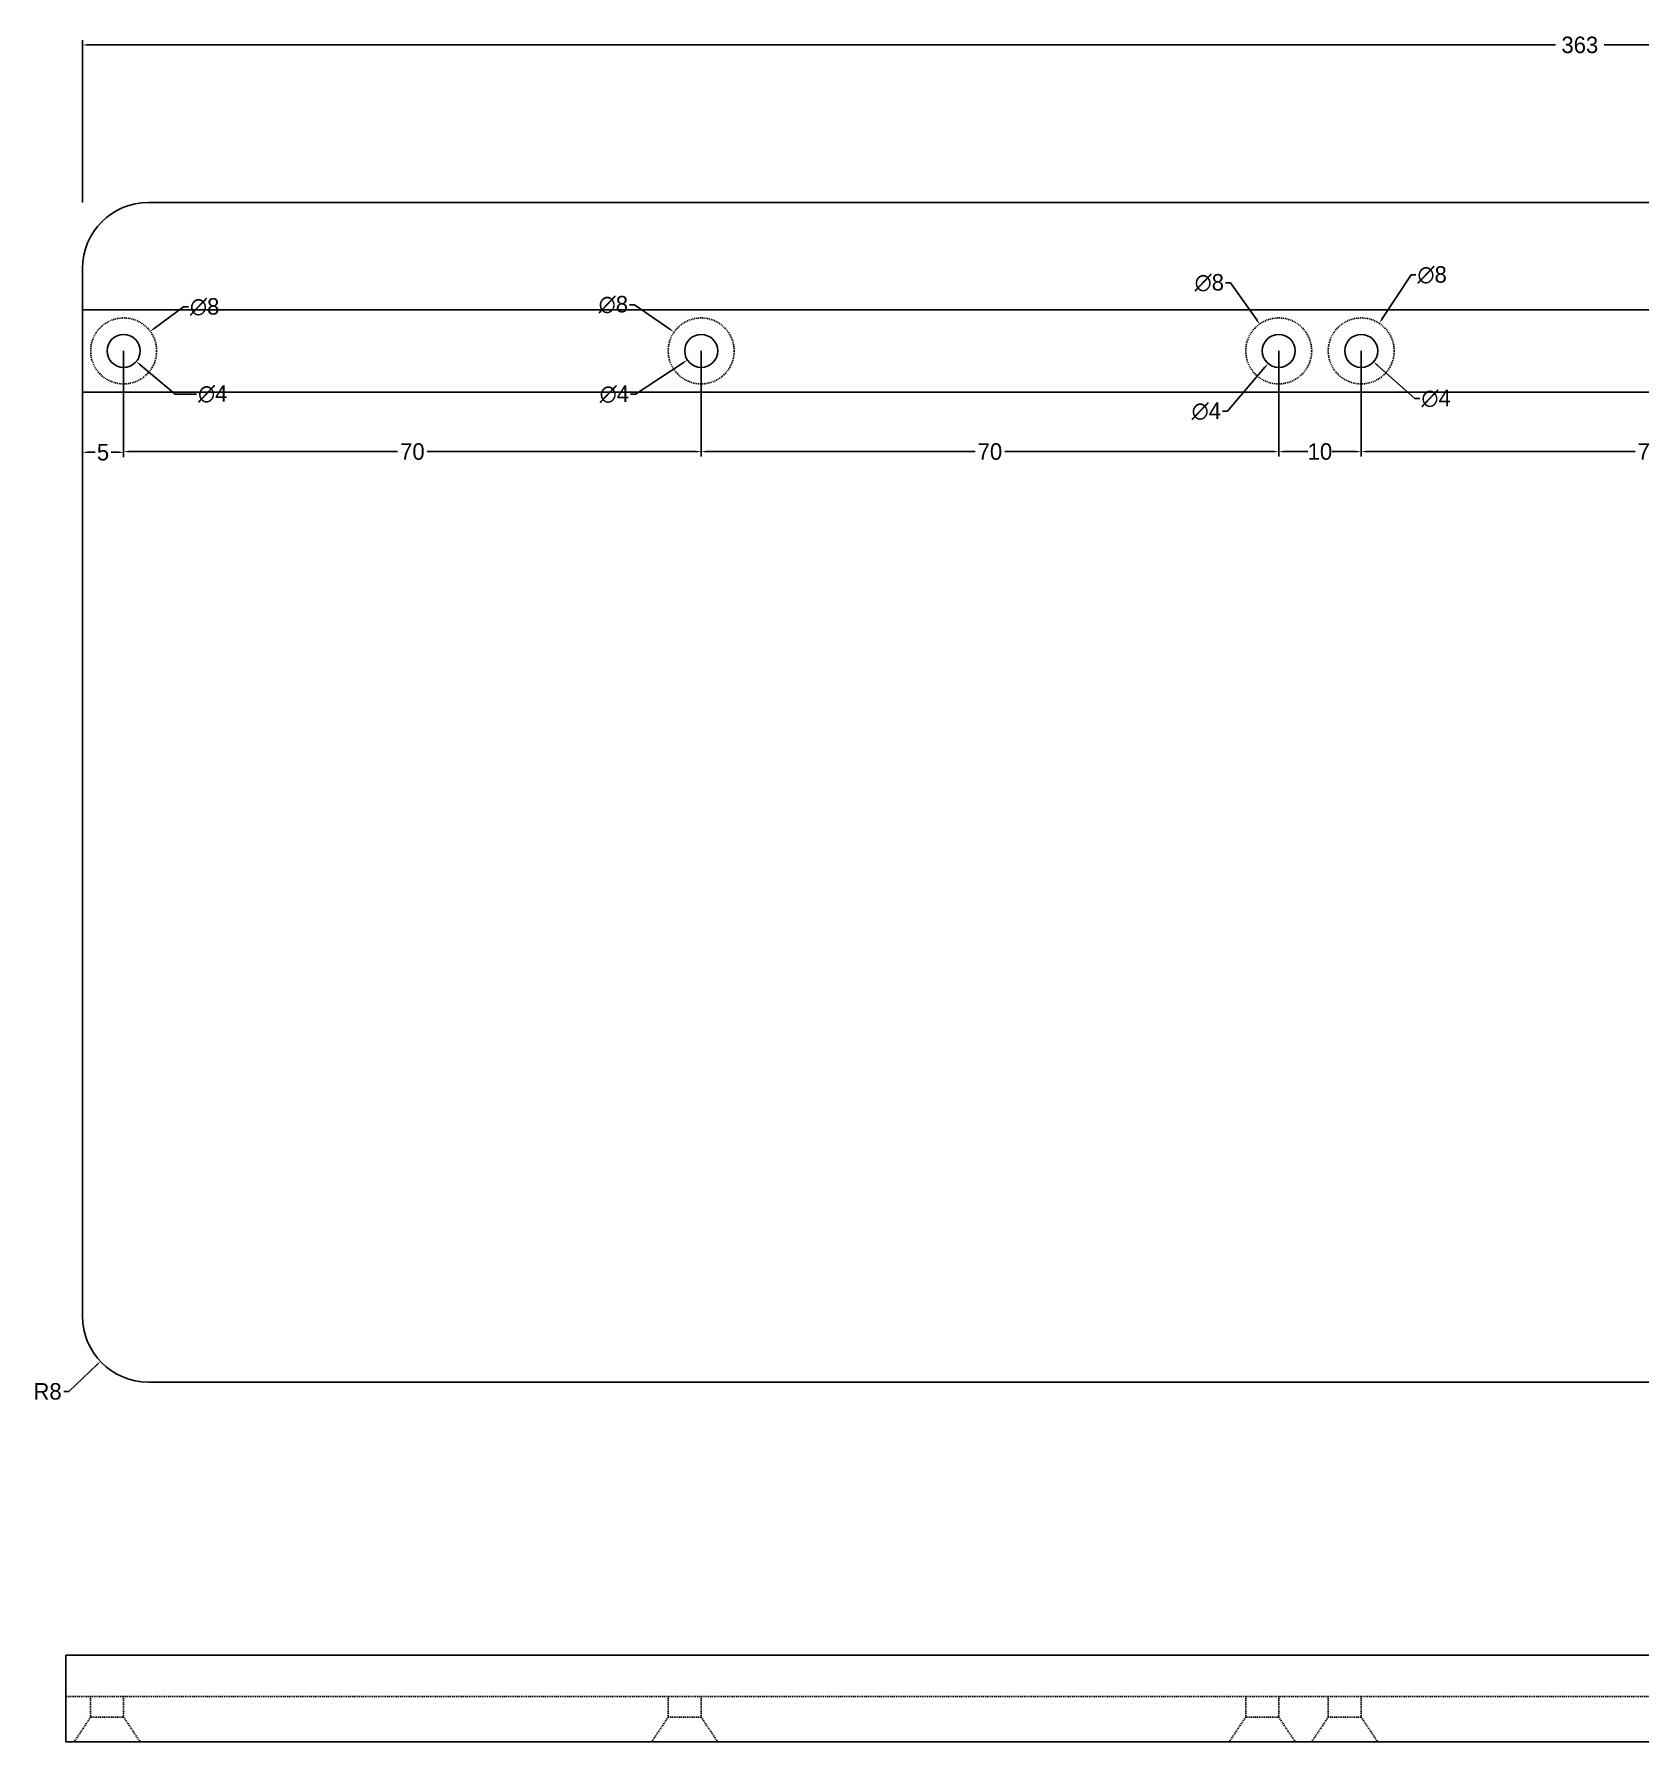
# Model space of a CAD drawing. Header units: millimetres. Extents: x -16619 to -11657, y 7083 to 8935.
# Drawn here: x -13347.7 to -13153.1, y 8259.7 to 8466.7 of the extents above; entities that cross this region are included whole.
import ezdxf

# ---------------------------------------------------------------- set-up
doc = ezdxf.new("R2010")
doc.units = ezdxf.units.MM
doc.header["$LTSCALE"] = 0.5
doc.header["$MEASUREMENT"] = 0
doc.linetypes.add('HIDDEN', pattern=[0.375, 0.25, -0.125])
for name, color, linetype in [('DIMS', 1, 'Continuous'), ('HIDDEN', 7, 'HIDDEN'), ('MODEL', 7, 'Continuous')]:
    doc.layers.add(name, color=color, linetype=linetype)
doc.dimstyles.get("Standard").update_dxf_attribs({"dimtxt": 0.18, "dimasz": 0.18, "dimexe": 0.18, "dimexo": 0.0625, "dimgap": 0.09, "dimtad": 0, "dimtih": 1, "dimtoh": 1, "dimdec": 4, "dimzin": 0, "dimdsep": 46, "dimtxsty": 'Standard', "dimcen": 0.09, "dimadec": 3, "dimazin": 0, "dimtfac": 1, "dimtdec": 4, "dimtofl": 0, "dimtmove": 0, "dimatfit": 3, "dimfxl": 1, "dimtolj": 1, "dimtzin": 0, "dimarcsym": 0})

# ---------------------------------------------------------------- blocks, each defined once
blk = doc.blocks.new('*D20')
at = {"layer": 'Defpoints', "color": 0}
for p in [(-12978.85, 8465.38), (-13341.85, 8446.3), (-12978.85, 8446.3)]:
    blk.add_point(p, dxfattribs=at)
at = {"layer": 'DIMS', "color": 0, "lineweight": -2}
for p, q in [((-13341.85, 8446.3), (-13341.85, 8465.98)), ((-12978.85, 8446.3), (-12978.85, 8465.98)), ((-13341.25, 8465.38), (-13163.31, 8465.38)), ((-12979.45, 8465.38), (-13157.38, 8465.38))]:
    blk.add_line(p, q, dxfattribs=at)
at = {"layer": 'DIMS', "color": 0}
for points in [[(-13341.25, 8465.48), (-13341.25, 8465.28), (-13341.85, 8465.38)], [(-12979.45, 8465.48), (-12979.45, 8465.28), (-12978.85, 8465.38)]]:
    blk.add_solid(points, dxfattribs=at)
at = {"layer": 'DIMS', "color": 0, "insert": (-13160.35, 8465.38), "char_height": 2, "attachment_point": 5}
blk.add_mtext('\\A1;363', dxfattribs=at)
blk = doc.blocks.new('*D23')
at = {"layer": 'Defpoints', "color": 0}
for p in [(-13336.85, 8428.3), (-13266.85, 8428.3), (-13266.85, 8416.09)]:
    blk.add_point(p, dxfattribs=at)
at = {"layer": 'DIMS', "color": 0, "lineweight": -2}
for p, q in [((-13336.85, 8428.3), (-13336.85, 8415.49)), ((-13266.85, 8428.3), (-13266.85, 8415.49)), ((-13336.25, 8416.09), (-13303.65, 8416.09)), ((-13267.45, 8416.09), (-13300.05, 8416.09))]:
    blk.add_line(p, q, dxfattribs=at)
at = {"layer": 'DIMS', "color": 0}
for points in [[(-13336.25, 8416.19), (-13336.25, 8415.99), (-13336.85, 8416.09)], [(-13267.45, 8416.19), (-13267.45, 8415.99), (-13266.85, 8416.09)]]:
    blk.add_solid(points, dxfattribs=at)
at = {"layer": 'DIMS', "color": 0, "insert": (-13301.85, 8416.09), "char_height": 2, "attachment_point": 5}
blk.add_mtext('\\A1;70', dxfattribs=at)
blk = doc.blocks.new('*D24')
at = {"layer": 'Defpoints', "color": 0}
for p in [(-13266.85, 8428.3), (-13196.85, 8428.3), (-13196.85, 8416.09)]:
    blk.add_point(p, dxfattribs=at)
at = {"layer": 'DIMS', "color": 0, "lineweight": -2}
for p, q in [((-13266.85, 8428.3), (-13266.85, 8415.49)), ((-13196.85, 8428.3), (-13196.85, 8415.49)), ((-13266.25, 8416.09), (-13233.65, 8416.09)), ((-13197.45, 8416.09), (-13230.05, 8416.09))]:
    blk.add_line(p, q, dxfattribs=at)
at = {"layer": 'DIMS', "color": 0}
for points in [[(-13266.25, 8416.19), (-13266.25, 8415.99), (-13266.85, 8416.09)], [(-13197.45, 8416.19), (-13197.45, 8415.99), (-13196.85, 8416.09)]]:
    blk.add_solid(points, dxfattribs=at)
at = {"layer": 'DIMS', "color": 0, "insert": (-13231.85, 8416.09), "char_height": 2, "attachment_point": 5}
blk.add_mtext('\\A1;70', dxfattribs=at)
blk = doc.blocks.new('*D25')
at = {"layer": 'Defpoints', "color": 0}
for p in [(-13196.85, 8428.3), (-13186.85, 8428.3), (-13186.85, 8416.09)]:
    blk.add_point(p, dxfattribs=at)
at = {"layer": 'DIMS', "color": 0, "lineweight": -2}
for p, q in [((-13196.85, 8428.3), (-13196.85, 8415.49)), ((-13186.85, 8428.3), (-13186.85, 8415.49)), ((-13196.25, 8416.09), (-13193.31, 8416.09)), ((-13187.45, 8416.09), (-13190.38, 8416.09))]:
    blk.add_line(p, q, dxfattribs=at)
at = {"layer": 'DIMS', "color": 0}
for points in [[(-13196.25, 8416.19), (-13196.25, 8415.99), (-13196.85, 8416.09)], [(-13187.45, 8416.19), (-13187.45, 8415.99), (-13186.85, 8416.09)]]:
    blk.add_solid(points, dxfattribs=at)
at = {"layer": 'DIMS', "color": 0, "insert": (-13191.85, 8416.09), "char_height": 2, "attachment_point": 5}
blk.add_mtext('\\A1;10', dxfattribs=at)
blk = doc.blocks.new('*D26')
at = {"layer": 'Defpoints', "color": 0}
for p in [(-13186.85, 8428.3), (-13116.85, 8428.3), (-13116.85, 8416.09)]:
    blk.add_point(p, dxfattribs=at)
at = {"layer": 'DIMS', "color": 0, "lineweight": -2}
for p, q in [((-13186.85, 8428.3), (-13186.85, 8415.49)), ((-13116.85, 8428.3), (-13116.85, 8415.49)), ((-13186.25, 8416.09), (-13153.65, 8416.09)), ((-13117.45, 8416.09), (-13150.05, 8416.09))]:
    blk.add_line(p, q, dxfattribs=at)
at = {"layer": 'DIMS', "color": 0}
for points in [[(-13186.25, 8416.19), (-13186.25, 8415.99), (-13186.85, 8416.09)], [(-13117.45, 8416.19), (-13117.45, 8415.99), (-13116.85, 8416.09)]]:
    blk.add_solid(points, dxfattribs=at)
at = {"layer": 'DIMS', "color": 0, "insert": (-13151.85, 8416.09), "char_height": 2, "attachment_point": 5}
blk.add_mtext('\\A1;70', dxfattribs=at)
blk = doc.blocks.new('*D31')
at = {"layer": 'Defpoints', "color": 0}
for p in [(-13341.85, 8428.3), (-13336.85, 8428.3), (-13341.85, 8416.01)]:
    blk.add_point(p, dxfattribs=at)
at = {"layer": 'DIMS', "color": 0, "lineweight": -2}
for p, q in [((-13341.85, 8428.3), (-13341.85, 8415.41)), ((-13336.85, 8428.3), (-13336.85, 8415.41)), ((-13341.25, 8416.01), (-13340.31, 8416.01)), ((-13337.45, 8416.01), (-13338.38, 8416.01))]:
    blk.add_line(p, q, dxfattribs=at)
at = {"layer": 'DIMS', "color": 0}
for points in [[(-13341.25, 8416.11), (-13341.25, 8415.91), (-13341.85, 8416.01)], [(-13337.45, 8416.11), (-13337.45, 8415.91), (-13336.85, 8416.01)]]:
    blk.add_solid(points, dxfattribs=at)
at = {"layer": 'DIMS', "color": 0, "insert": (-13339.35, 8416.01), "char_height": 2, "attachment_point": 5}
blk.add_mtext('\\A1;5', dxfattribs=at)
blk = doc.blocks.new('*D43')
at = {"layer": 'Defpoints', "color": 0}
for p in [(-13338.38, 8429.58), (-13335.31, 8427.01)]:
    blk.add_point(p, dxfattribs=at)
at = {"layer": 'DIMS', "color": 0, "lineweight": -2}
for p, q in [((-13330.62, 8423.07), (-13334.86, 8426.63)), ((-13328.02, 8423.07), (-13330.62, 8423.07))]:
    blk.add_line(p, q, dxfattribs=at)
at = {"layer": 'DIMS', "color": 0}
blk.add_solid([(-13334.79, 8426.7), (-13334.92, 8426.55), (-13335.31, 8427.01)], dxfattribs=at)
at = {"layer": 'DIMS', "color": 0, "insert": (-13326.05, 8423.07), "char_height": 2, "attachment_point": 5}
blk.add_mtext('\\A1;∅4', dxfattribs=at)
blk = doc.blocks.new('*D44')
at = {"layer": 'Defpoints', "color": 0}
for p in [(-13333.63, 8430.67), (-13340.07, 8425.92)]:
    blk.add_point(p, dxfattribs=at)
at = {"layer": 'DIMS', "color": 0, "lineweight": -2}
for p, q in [((-13329.6, 8433.63), (-13333.14, 8431.02)), ((-13329, 8433.63), (-13329.6, 8433.63))]:
    blk.add_line(p, q, dxfattribs=at)
at = {"layer": 'DIMS', "color": 0}
blk.add_solid([(-13333.2, 8431.1), (-13333.08, 8430.94), (-13333.63, 8430.67)], dxfattribs=at)
at = {"layer": 'DIMS', "color": 0, "insert": (-13327.03, 8433.63), "char_height": 2, "attachment_point": 5}
blk.add_mtext('\\A1;∅8', dxfattribs=at)
blk = doc.blocks.new('*D45')
at = {"layer": 'Defpoints', "color": 0}
for p in [(-13265.18, 8429.4), (-13268.52, 8427.19)]:
    blk.add_point(p, dxfattribs=at)
at = {"layer": 'DIMS', "color": 0, "lineweight": -2}
for p, q in [((-13274.81, 8423.04), (-13269.02, 8426.86)), ((-13275.41, 8423.04), (-13274.81, 8423.04))]:
    blk.add_line(p, q, dxfattribs=at)
at = {"layer": 'DIMS', "color": 0}
blk.add_solid([(-13269.07, 8426.95), (-13268.96, 8426.78), (-13268.52, 8427.19)], dxfattribs=at)
at = {"layer": 'DIMS', "color": 0, "insert": (-13277.37, 8423.04), "char_height": 2, "attachment_point": 5}
blk.add_mtext('\\A1;∅4', dxfattribs=at)
blk = doc.blocks.new('*D46')
at = {"layer": 'Defpoints', "color": 0}
for p in [(-13270.13, 8430.58), (-13263.56, 8426.02)]:
    blk.add_point(p, dxfattribs=at)
at = {"layer": 'DIMS', "color": 0, "lineweight": -2}
for p, q in [((-13275.53, 8433.9), (-13274.93, 8433.9)), ((-13274.93, 8433.9), (-13270.63, 8430.92))]:
    blk.add_line(p, q, dxfattribs=at)
at = {"layer": 'DIMS', "color": 0}
blk.add_solid([(-13270.57, 8431), (-13270.68, 8430.84), (-13270.13, 8430.58)], dxfattribs=at)
at = {"layer": 'DIMS', "color": 0, "insert": (-13277.49, 8433.9), "char_height": 2, "attachment_point": 5}
blk.add_mtext('\\A1;∅8', dxfattribs=at)
blk = doc.blocks.new('*D47')
at = {"layer": 'Defpoints', "color": 0}
for p in [(-13199.16, 8431.56), (-13194.54, 8425.03)]:
    blk.add_point(p, dxfattribs=at)
at = {"layer": 'DIMS', "color": 0, "lineweight": -2}
for p, q in [((-13203.29, 8436.55), (-13202.69, 8436.55)), ((-13202.69, 8436.55), (-13199.51, 8432.05))]:
    blk.add_line(p, q, dxfattribs=at)
at = {"layer": 'DIMS', "color": 0}
blk.add_solid([(-13199.42, 8432.11), (-13199.59, 8431.99), (-13199.16, 8431.56)], dxfattribs=at)
at = {"layer": 'DIMS', "color": 0, "insert": (-13205.26, 8436.55), "char_height": 2, "attachment_point": 5}
blk.add_mtext('\\A1;∅8', dxfattribs=at)
blk = doc.blocks.new('*D48')
at = {"layer": 'Defpoints', "color": 0}
for p in [(-13195.55, 8429.82), (-13198.14, 8426.77)]:
    blk.add_point(p, dxfattribs=at)
at = {"layer": 'DIMS', "color": 0, "lineweight": -2}
for p, q in [((-13203.05, 8420.98), (-13198.53, 8426.31)), ((-13203.65, 8420.98), (-13203.05, 8420.98))]:
    blk.add_line(p, q, dxfattribs=at)
at = {"layer": 'DIMS', "color": 0}
blk.add_solid([(-13198.6, 8426.38), (-13198.45, 8426.25), (-13198.14, 8426.77)], dxfattribs=at)
at = {"layer": 'DIMS', "color": 0, "insert": (-13205.62, 8420.98), "char_height": 2, "attachment_point": 5}
blk.add_mtext('\\A1;∅4', dxfattribs=at)
blk = doc.blocks.new('*D49')
at = {"layer": 'Defpoints', "color": 0}
for p in [(-13184.65, 8431.64), (-13189.04, 8424.95)]:
    blk.add_point(p, dxfattribs=at)
at = {"layer": 'DIMS', "color": 0, "lineweight": -2}
for p, q in [((-13180.81, 8437.5), (-13184.33, 8432.14)), ((-13180.21, 8437.5), (-13180.81, 8437.5))]:
    blk.add_line(p, q, dxfattribs=at)
at = {"layer": 'DIMS', "color": 0}
blk.add_solid([(-13184.41, 8432.2), (-13184.24, 8432.09), (-13184.65, 8431.64)], dxfattribs=at)
at = {"layer": 'DIMS', "color": 0, "insert": (-13178.25, 8437.5), "char_height": 2, "attachment_point": 5}
blk.add_mtext('\\A1;∅8', dxfattribs=at)
blk = doc.blocks.new('*D50')
at = {"layer": 'Defpoints', "color": 0}
for p in [(-13188.34, 8429.62), (-13185.35, 8426.97)]:
    blk.add_point(p, dxfattribs=at)
at = {"layer": 'DIMS', "color": 0, "lineweight": -2}
for p, q in [((-13180.34, 8422.53), (-13184.9, 8426.57)), ((-13179.74, 8422.53), (-13180.34, 8422.53))]:
    blk.add_line(p, q, dxfattribs=at)
at = {"layer": 'DIMS', "color": 0}
blk.add_solid([(-13184.83, 8426.65), (-13184.97, 8426.5), (-13185.35, 8426.97)], dxfattribs=at)
at = {"layer": 'DIMS', "color": 0, "insert": (-13177.77, 8422.53), "char_height": 2, "attachment_point": 5}
blk.add_mtext('\\A1;∅4', dxfattribs=at)
blk = doc.blocks.new('*D70')
at = {"layer": 'Defpoints', "color": 0}
for p in [(-13333.85, 8311.3), (-13339.66, 8305.8)]:
    blk.add_point(p, dxfattribs=at)
at = {"layer": 'DIMS', "color": 0, "lineweight": -2}
for p, q in [((-13343.5, 8302.17), (-13340.1, 8305.39)), ((-13344.1, 8302.17), (-13343.5, 8302.17))]:
    blk.add_line(p, q, dxfattribs=at)
at = {"layer": 'DIMS', "color": 0}
blk.add_solid([(-13340.17, 8305.46), (-13340.03, 8305.32), (-13339.66, 8305.8)], dxfattribs=at)
at = {"layer": 'DIMS', "color": 0, "insert": (-13346.07, 8302.17), "char_height": 2, "attachment_point": 5}
blk.add_mtext('\\A1;R8', dxfattribs=at)

msp = doc.modelspace()

# ---------------------------------------------------------------- linework, layer by layer
at = {"layer": 'HIDDEN'}
for p, q in [((-13343.847, 8270.201), (-13343.847, 8265.201)), ((-13336.847, 8270.201), (-13340.847, 8270.201)), ((-13266.847, 8270.201), (-13270.847, 8270.201)), ((-13196.847, 8270.201), (-13200.847, 8270.201)), ((-13186.847, 8270.201), (-13190.847, 8270.201)), ((-13343.847, 8265.201), (-12980.847, 8265.201)), ((-13340.847, 8265.201), (-13340.847, 8262.701)), ((-13336.847, 8265.201), (-13336.847, 8262.701)), ((-13270.847, 8265.201), (-13270.847, 8262.701)), ((-13266.847, 8265.201), (-13266.847, 8262.701)), ((-13200.847, 8265.201), (-13200.847, 8262.701)), ((-13196.847, 8265.201), (-13196.847, 8262.701)), ((-13190.847, 8265.201), (-13190.847, 8262.701)), ((-13186.847, 8265.201), (-13186.847, 8262.701)), ((-13340.847, 8262.701), (-13342.847, 8259.701)), ((-13340.847, 8262.701), (-13336.847, 8262.701)), ((-13336.847, 8262.701), (-13334.847, 8259.701)), ((-13270.847, 8262.701), (-13272.847, 8259.701)), ((-13270.847, 8262.701), (-13266.847, 8262.701)), ((-13266.847, 8262.701), (-13264.847, 8259.701)), ((-13200.847, 8262.701), (-13202.847, 8259.701)), ((-13200.847, 8262.701), (-13196.847, 8262.701)), ((-13196.847, 8262.701), (-13194.847, 8259.701)), ((-13190.847, 8262.701), (-13192.847, 8259.701)), ((-13190.847, 8262.701), (-13186.847, 8262.701)), ((-13186.847, 8262.701), (-13184.847, 8259.701)), ((-13342.847, 8259.701), (-13334.847, 8259.701)), ((-13272.847, 8259.701), (-13264.847, 8259.701)), ((-13202.847, 8259.701), (-13194.847, 8259.701)), ((-13192.847, 8259.701), (-13184.847, 8259.701))]:
    msp.add_line(p, q, dxfattribs=at)
for centre in [(-13336.847, 8428.296), (-13266.847, 8428.296), (-13196.847, 8428.296), (-13186.847, 8428.296)]:
    msp.add_circle(centre, 4, dxfattribs=at)
at = {"layer": 'MODEL'}
for p, q in [((-13333.847, 8446.296), (-12986.847, 8446.296)), ((-13341.847, 8311.296), (-13341.847, 8438.296)), ((-13341.847, 8433.296), (-12978.847, 8433.296)), ((-13341.847, 8423.296), (-12978.847, 8423.296)), ((-12978.847, 8303.296), (-13333.847, 8303.296)), ((-13343.847, 8270.201), (-12980.847, 8270.201)), ((-13343.847, 8259.701), (-13343.847, 8270.201)), ((-12980.847, 8259.701), (-13343.847, 8259.701))]:
    msp.add_line(p, q, dxfattribs=at)
for centre in [(-13336.847, 8428.296), (-13266.847, 8428.296), (-13196.847, 8428.296), (-13186.847, 8428.296)]:
    msp.add_circle(centre, 2, dxfattribs=at)
for centre, start, end in [((-13333.847, 8438.296), 90, 180), ((-13333.847, 8311.296), 180, 270)]:
    msp.add_arc(centre, 8, start, end, dxfattribs=at)

# ---------------------------------------------------------------- dimensions: what is measured, and where the dimension line sits
at = {"layer": 'DIMS'}
for base, p1, p2, picture, middle in [((-12978.847, 8465.38), (-13341.847, 8446.296), (-12978.847, 8446.296), '*D20', (-13160.347, 8465.38)), ((-13341.847, 8416.011), (-13336.847, 8428.296), (-13341.847, 8428.296), '*D31', (-13339.347, 8416.011)), ((-13266.847, 8416.088), (-13336.847, 8428.296), (-13266.847, 8428.296), '*D23', (-13301.847, 8416.088)), ((-13196.847, 8416.088), (-13266.847, 8428.296), (-13196.847, 8428.296), '*D24', (-13231.847, 8416.088)), ((-13186.847, 8416.088), (-13196.847, 8428.296), (-13186.847, 8428.296), '*D25', (-13191.847, 8416.088)), ((-13116.847, 8416.088), (-13186.847, 8428.296), (-13116.847, 8428.296), '*D26', (-13151.847, 8416.088))]:
    dim = msp.add_linear_dim(base=base, p1=p1, p2=p2, dimstyle='Standard', override={"dimtxt": 2, "dimasz": 0.6, "dimexe": 0.6, "dimexo": 0, "dimgap": 0.3, "dimdec": 0, "dimcen": 5.3, "dimadec": 1, "dimtdec": 2}, dxfattribs=at)
    dim.commit()
    dim.dimension.update_dxf_attribs({"geometry": picture, "text_midpoint": middle})
for p1, p2, picture, middle in [((-13194.535, 8425.032), (-13199.159, 8431.561), '*D47', (-13205.261, 8436.553)), ((-13189.04, 8424.951), (-13184.654, 8431.642), '*D49', (-13178.245, 8437.504)), ((-13340.068, 8425.925), (-13333.626, 8430.668), '*D44', (-13327.032, 8433.633)), ((-13263.56, 8426.017), (-13270.134, 8430.576), '*D46', (-13277.493, 8433.898)), ((-13338.379, 8429.582), (-13335.315, 8427.011), '*D43', (-13326.052, 8423.069)), ((-13265.178, 8429.398), (-13268.516, 8427.195), '*D45', (-13277.372, 8423.044)), ((-13195.553, 8429.822), (-13198.141, 8426.771), '*D48', (-13205.618, 8420.981)), ((-13188.344, 8429.623), (-13185.35, 8426.97), '*D50', (-13177.77, 8422.527))]:
    dim = msp.add_diameter_dim_2p(p1=p1, p2=p2, dimstyle='Standard', override={"dimtxt": 2, "dimasz": 0.6, "dimexe": 0.6, "dimexo": 0, "dimgap": 0.3, "dimdec": 0, "dimcen": 0, "dimadec": 1, "dimtdec": 2}, dxfattribs=at)
    dim.commit()
    dim.dimension.update_dxf_attribs({"geometry": picture, "text_midpoint": middle, "dimtype": 163})
dim = msp.add_radius_dim(center=(-13333.847, 8311.296), mpoint=(-13339.662, 8305.803), dimstyle='Standard', override={"dimtxt": 2, "dimasz": 0.6, "dimexe": 0.6, "dimexo": 0, "dimgap": 0.3, "dimdec": 0, "dimcen": 0, "dimadec": 1, "dimtdec": 2}, dxfattribs=at)
dim.commit()
dim.dimension.update_dxf_attribs({"geometry": '*D70', "text_midpoint": (-13346.072, 8302.173), "dimtype": 164})

doc.saveas('drawing.dxf')
